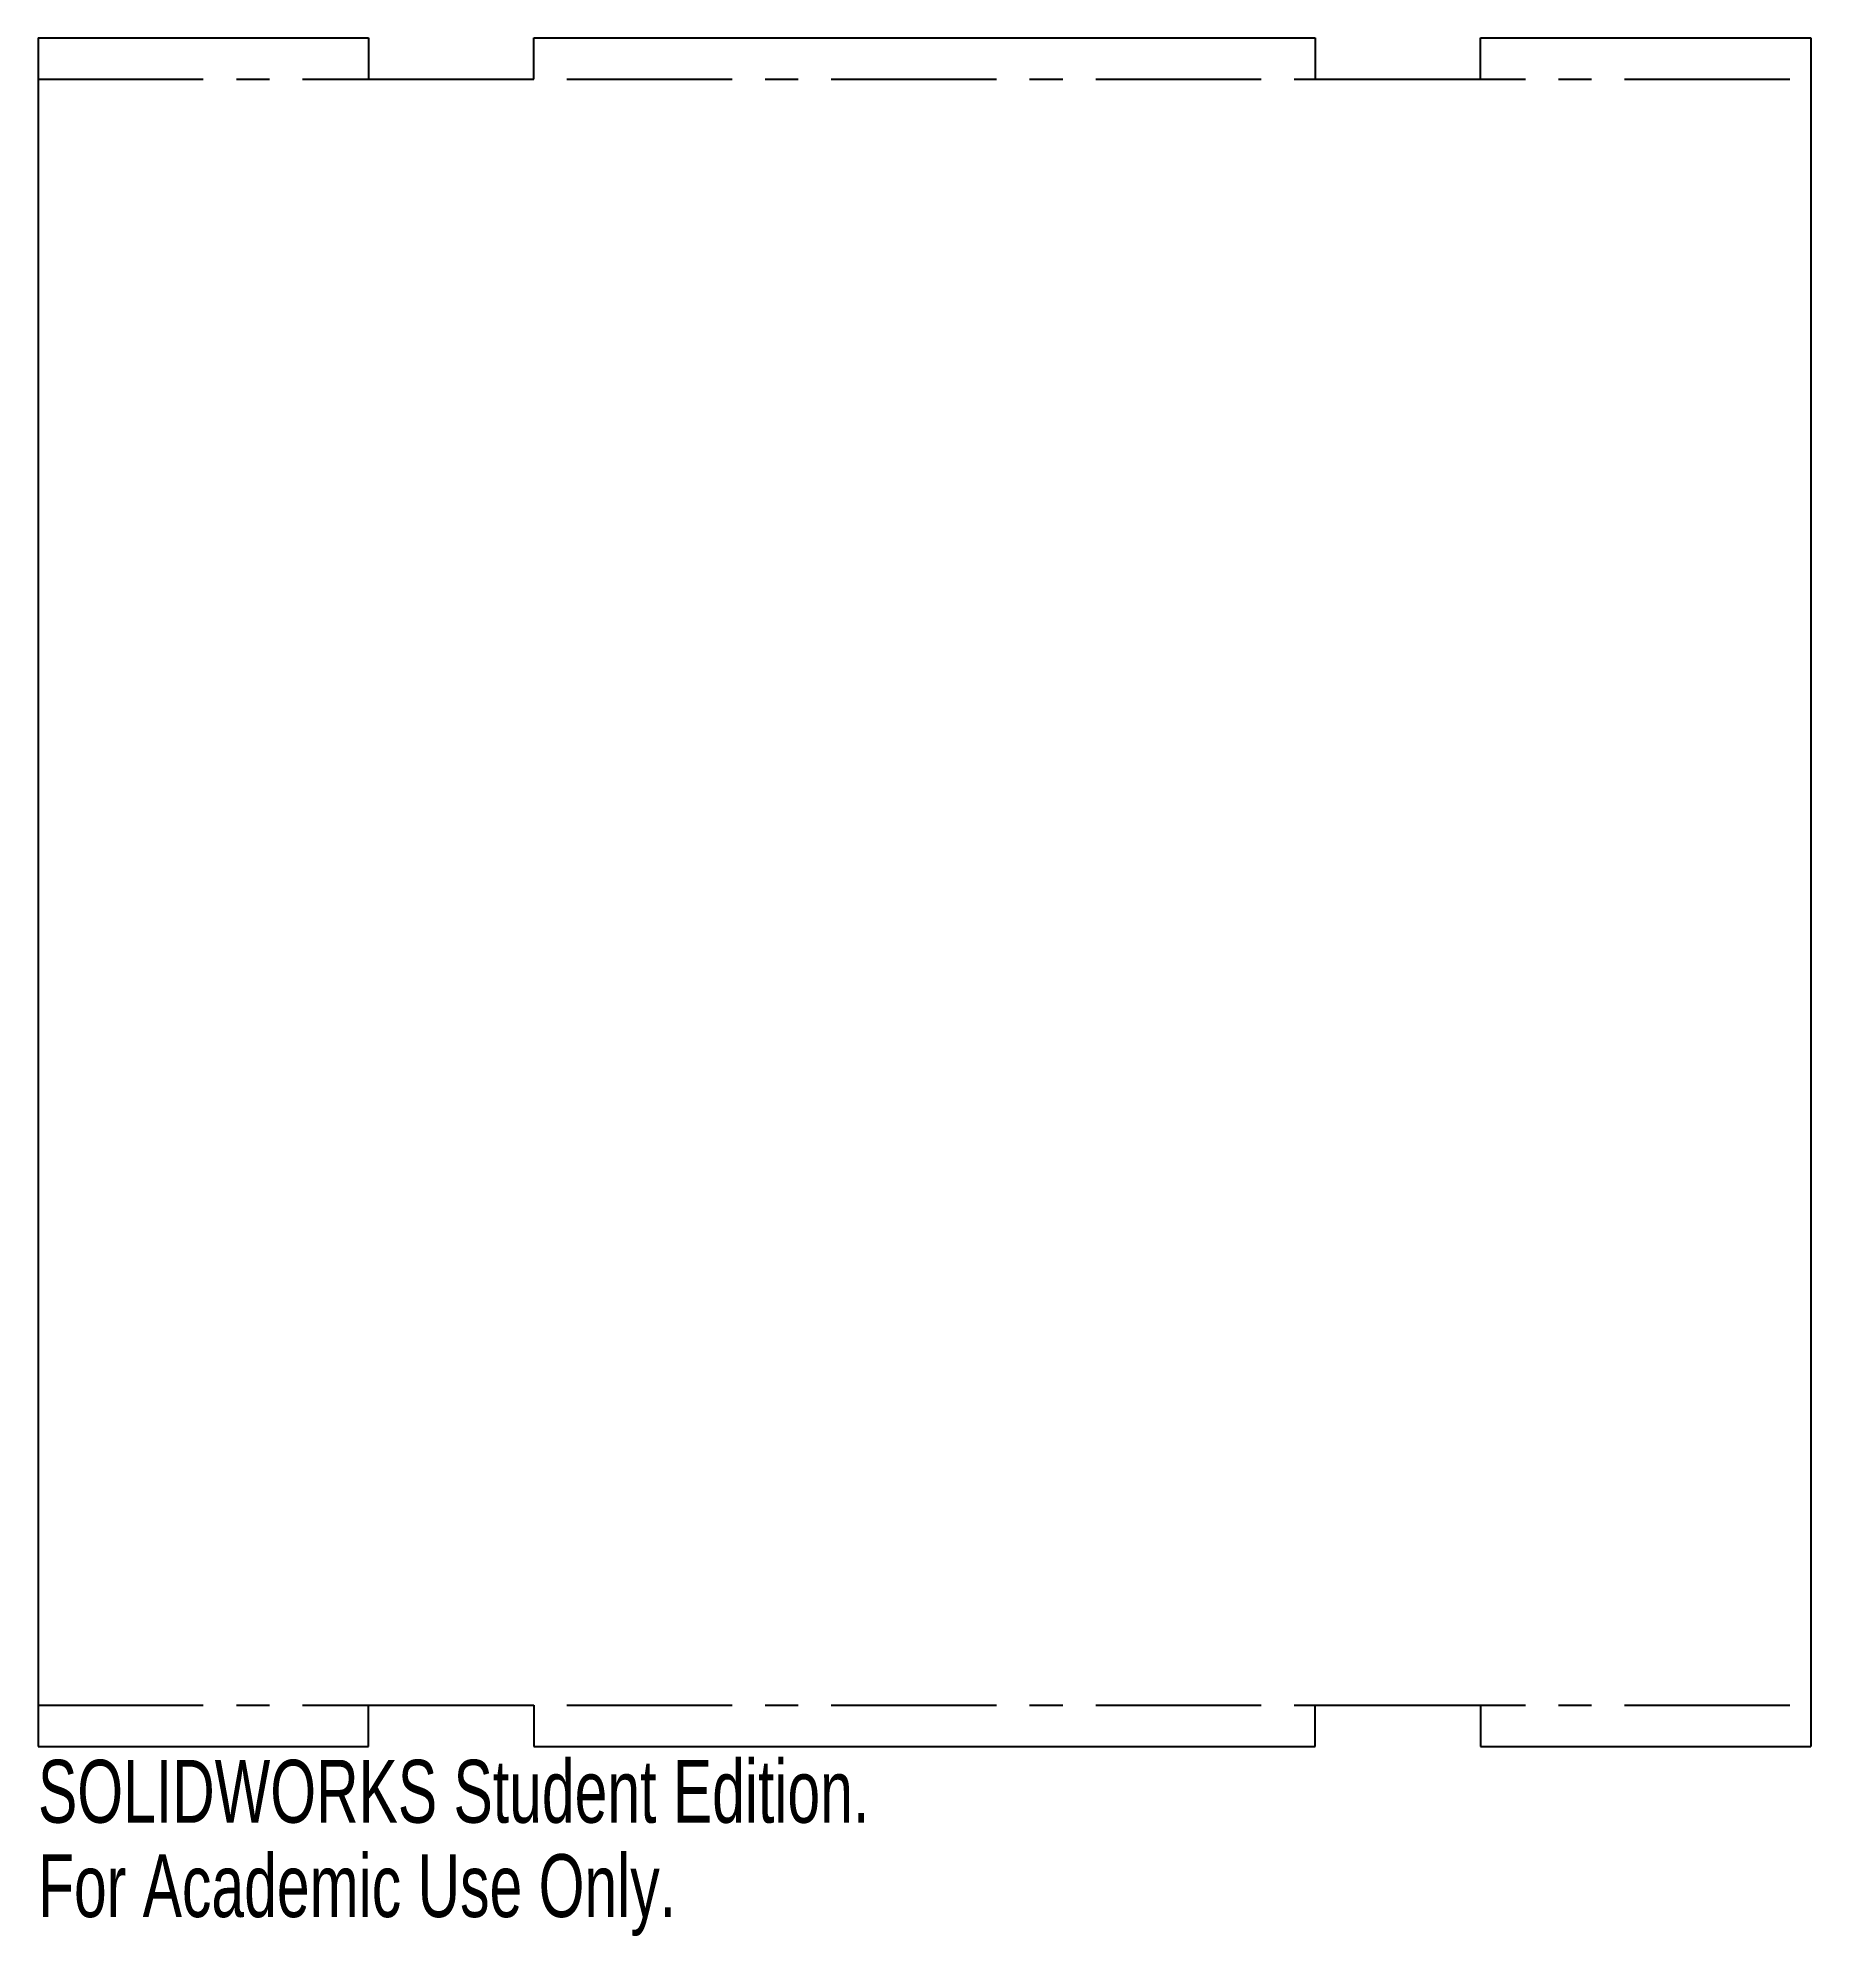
# Model space of a CAD drawing. Header units: millimetres. Extents: x -68 to 68, y -80 to 66.
import ezdxf

# ---------------------------------------------------------------- set-up
doc = ezdxf.new("R2010")
doc.units = ezdxf.units.MM
doc.linetypes.add('CENTERX2', pattern=[20.32, 12.7, -2.54, 2.54, -2.54])
doc.styles.add('SLDTEXTSTYLE0', font='TXT', dxfattribs={"width": 0.7})

msp = doc.modelspace()

# ---------------------------------------------------------------- linework, layer by layer
at = {"color": 7, "linetype": 'Continuous'}
for p, q in [((-68.12, 65.66), (-42.72, 65.66)), ((-68.12, 65.66), (-68.12, -65.66)), ((-42.72, 65.66), (-42.72, 62.48)), ((-30.02, 62.48), (-30.02, 65.66)), ((-30.02, 65.66), (30.02, 65.66)), ((30.02, 65.66), (30.02, 62.48)), ((42.72, 62.48), (42.72, 65.66)), ((42.72, 65.66), (68.12, 65.66)), ((68.12, 65.66), (68.12, -65.66)), ((-42.72, 62.48), (-30.02, 62.48)), ((30.02, 62.48), (42.72, 62.48)), ((-42.72, -65.66), (-42.72, -62.48)), ((-42.72, -62.48), (-30.02, -62.48)), ((-30.02, -62.48), (-30.02, -65.66)), ((30.02, -65.66), (30.02, -62.48)), ((30.02, -62.48), (42.72, -62.48)), ((42.72, -62.48), (42.72, -65.66)), ((-68.12, -65.66), (-42.72, -65.66)), ((-30.02, -65.66), (30.02, -65.66)), ((42.72, -65.66), (68.12, -65.66))]:
    msp.add_line(p, q, dxfattribs=at)
at = {"color": 7, "linetype": 'CENTERX2'}
for p, q in [((-68.12, 62.48), (68.12, 62.48)), ((-68.12, -62.48), (68.12, -62.48))]:
    msp.add_line(p, q, dxfattribs=at)

# ---------------------------------------------------------------- texts
at = {"color": 7, "linetype": 'Continuous', "char_height": 4.8336, "attachment_point": 1, "style": 'SLDTEXTSTYLE0'}
for s, insert in [('SOLIDWORKS Student Edition.', (-68.12, -66.68)), ('For Academic Use Only.', (-68.12, -73.93))]:
    msp.add_mtext(s, dxfattribs=dict(at, insert=insert))

doc.saveas('drawing.dxf')
